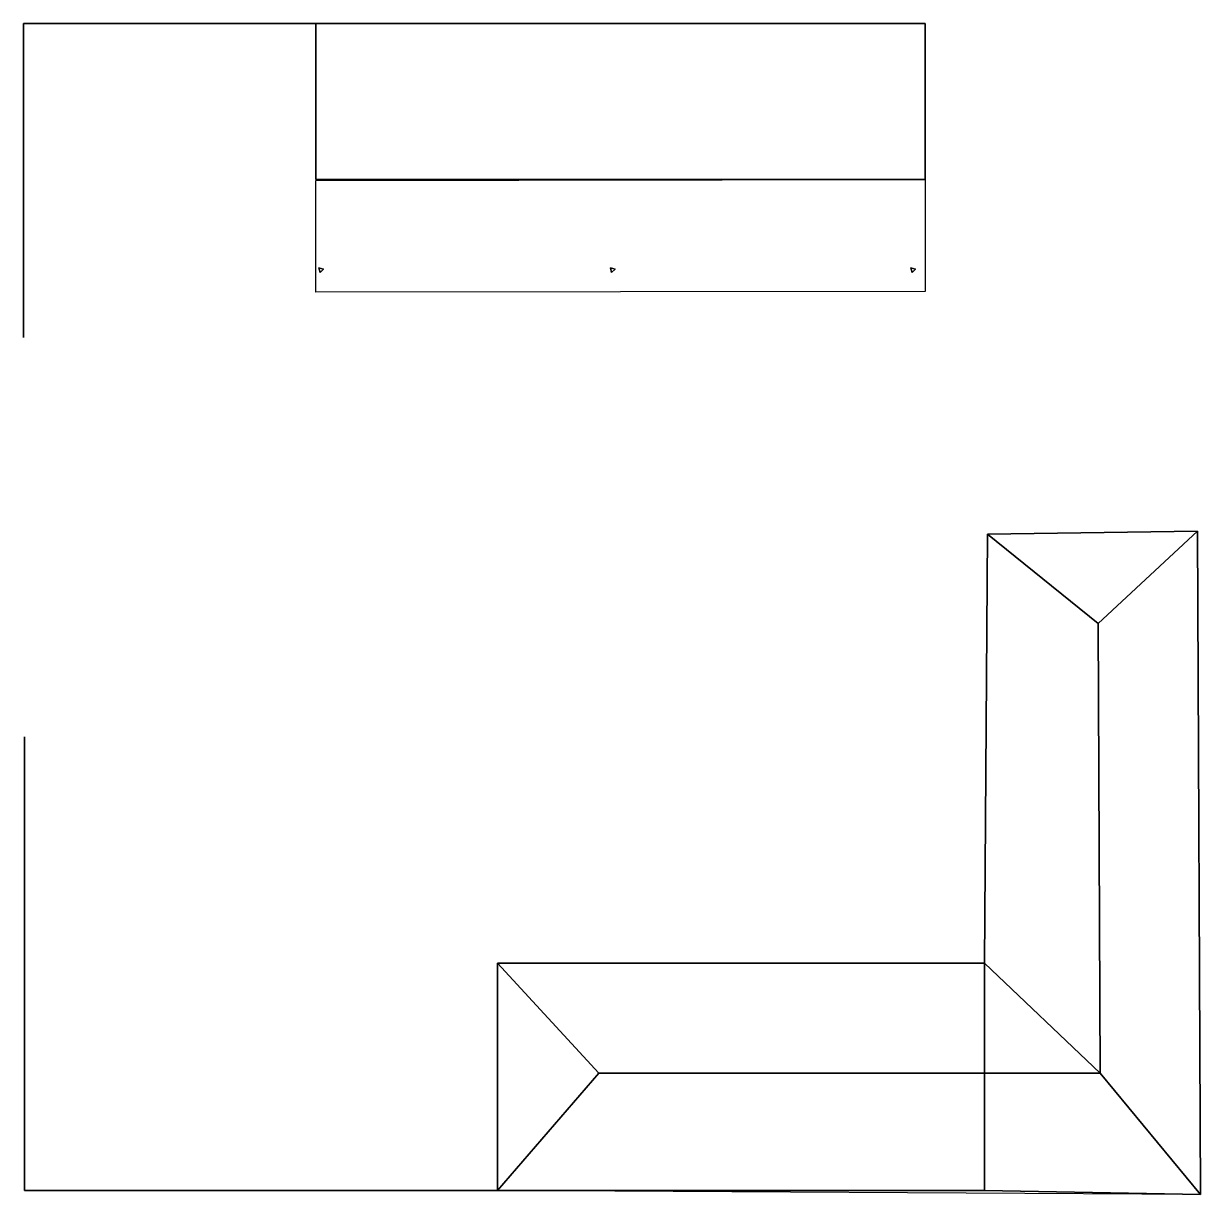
# Model space of a CAD drawing. Header units: metres. Extents: x -200 to 185, y -159 to 224.
import ezdxf

# ---------------------------------------------------------------- set-up
doc = ezdxf.new("R2010")
doc.units = ezdxf.units.M

msp = doc.modelspace()

# ---------------------------------------------------------------- linework, layer by layer
at = {"layer": 'Grange', "color": 6}
for points in [[(-104.588783, 172.548615, 65.266129), (-104.588783, 172.548615, 1.429802), (-104.588783, 223.562622, 1.429802), (-104.588783, 223.562622, 72.425339)], [(-104.588783, 223.562622, 72.425339), (-104.588783, 223.562622, 1.429802), (94.576027, 223.562622, 1.429802), (94.576027, 223.562622, 72.425339)], [(94.576027, 172.548615, 65.266129), (-104.588783, 172.548615, 65.266129), (-104.588783, 223.562622, 72.425339), (94.576027, 223.562622, 72.425339)], [(94.576027, 223.562622, 1.429802), (-104.588783, 223.562622, 1.429802), (-104.588783, 172.548615, 1.429802), (94.576027, 172.548615, 1.429802)], [(94.576027, 223.562622, 72.425339), (94.576027, 223.562622, 1.429802), (94.576027, 172.548615, 1.429802), (94.576027, 172.548615, 65.266129)], [(94.576027, 172.548615, 65.266129), (94.576027, 172.548615, 1.429802), (-104.588783, 172.548615, 1.429802), (-104.588783, 172.548615, 65.266129)]]:
    msp.add_3dface(points, dxfattribs=at)
at = {"layer": 'GrangeToit', "color": 5}
msp.add_3dface([(94.576027, 172.548615, 65.266129), (94.576035, 136.006821, 58.653797), (-104.588783, 135.758224, 57.908047), (-104.588783, 172.300018, 64.520378)], dxfattribs=at)
at = {"layer": 'Hab1', "color": 4}
for points in [[(114.910393, 56.713245, 1.429802), (183.519485, 57.707577, 1.429802), (183.519485, 57.731239, 69.017265), (114.910393, 56.736904, 69.017265)], [(183.519485, 57.707577, 1.429802), (184.513809, -159.057373, 1.429802), (184.513809, -159.033722, 69.017265), (183.519485, 57.731239, 69.017265)], [(113.916046, -83.487946, 1.429802), (114.910393, 56.713245, 1.429802), (114.910393, 56.736904, 69.017265), (113.916046, -83.464287, 69.017265)], [(184.513809, -159.057373, 1.429802), (113.916046, -157.814453, 1.429802), (113.916046, -157.790802, 69.017265), (184.513809, -159.033722, 69.017265)]]:
    msp.add_3dface(points, dxfattribs=at)
at = {"layer": 'Hab2', "color": 7}
for points in [[(-45.177502, -157.790802, 1.429802), (-45.177502, -83.487946, 1.429802), (-45.177502, -83.487946, 69.017265), (-45.177502, -157.790802, 69.017265)], [(-45.177502, -83.487946, 1.429802), (113.916046, -83.487946, 1.429802), (113.916046, -83.487946, 69.017265), (-45.177502, -83.487946, 69.017265)], [(113.916046, -83.487946, 1.429802), (113.916046, -157.790802, 1.429802), (113.916046, -157.790802, 69.017265), (113.916046, -83.487946, 69.017265)], [(-45.177502, -157.790802, 1.429802), (-45.177502, -157.790802, 69.017265), (113.916046, -157.790802, 69.017265), (113.916046, -157.790802, 1.429802)]]:
    msp.add_3dface(points, dxfattribs=at)
at = {"layer": 'Mur1', "color": 10}
msp.add_3dface([(-45.177502, -157.790802, 1.429802), (-199.775543, -157.790787, 1.429802), (-199.775543, -157.790787, 32.598709), (-45.177502, -157.790802, 32.598709)], dxfattribs=at)
at = {"layer": 'Mur2', "color": 11}
msp.add_3dface([(-199.775543, -157.790787, 1.429802), (-199.775543, -9.506792, 1.429802), (-199.775543, -9.506792, 32.598709), (-199.775543, -157.790787, 32.598709)], dxfattribs=at)
at = {"layer": 'Mur3', "color": 13}
msp.add_3dface([(-200.123367, 223.562622, 1.429802), (-104.588783, 223.562622, 1.429802), (-104.588783, 223.562622, 32.598709), (-200.123367, 223.562622, 32.598709)], dxfattribs=at)
at = {"layer": 'Mur4', "color": 12}
msp.add_3dface([(-200.123367, 120.975433, 1.429802), (-200.123367, 223.562622, 1.429802), (-200.123367, 223.562622, 32.598709), (-200.123367, 120.975433, 32.598709)], dxfattribs=at)
at = {"layer": 'Poteau1', "color": 3}
for points in [[(89.903084, 143.762619, 3.020739), (91.432281, 143.352875, 3.020739), (91.432281, 143.352875, 61.239044), (89.903084, 143.762619, 61.239044)], [(90.312828, 142.233429, 3.020739), (89.903084, 143.762619, 3.020739), (89.903084, 143.762619, 61.239044), (90.312828, 142.233429, 61.239044)], [(91.432281, 143.352875, 3.020739), (90.312828, 142.233429, 3.020739), (90.312828, 142.233429, 61.239044), (91.432281, 143.352875, 61.239044)]]:
    msp.add_3dface(points, dxfattribs=at)
at = {"layer": 'Poteau2', "color": 1}
for points in [[(-8.337185, 143.762619, -0.36), (-6.807988, 143.352875, -0.36), (-6.807988, 143.352875, 57.858303), (-8.337185, 143.762619, 57.858303)], [(-7.927442, 142.233429, -0.36), (-8.337185, 143.762619, -0.36), (-8.337185, 143.762619, 57.858303), (-7.927442, 142.233429, 57.858303)], [(-6.807988, 143.352875, -0.36), (-7.927442, 142.233429, -0.36), (-7.927442, 142.233429, 57.858303), (-6.807988, 143.352875, 57.858303)]]:
    msp.add_3dface(points, dxfattribs=at)
at = {"layer": 'Poteau3', "color": 2}
for points in [[(-103.594452, 143.762619, 1.429802), (-102.065262, 143.352875, 1.429802), (-102.065262, 143.352875, 59.648098), (-103.594452, 143.762619, 59.648098)], [(-103.184708, 142.233429, 1.429802), (-103.594452, 143.762619, 1.429802), (-103.594452, 143.762619, 59.648098), (-103.184708, 142.233429, 59.648098)], [(-102.065262, 143.352875, 1.429802), (-103.184708, 142.233429, 1.429802), (-103.184708, 142.233429, 59.648098), (-102.065262, 143.352875, 59.648098)]]:
    msp.add_3dface(points, dxfattribs=at)
at = {"layer": 'Toi2', "color": 9}
for points in [[(113.916046, -83.464287, 69.017265), (151.750504, -119.409477, 108.790657), (-12.066156, -119.459198, 108.790657), (-45.177502, -83.487946, 69.017265)], [(-45.177502, -83.487946, 69.017265), (-12.066156, -119.459198, 108.790657), (-45.177502, -157.790802, 69.017265)], [(-45.177502, -157.790802, 69.017265), (-12.066156, -119.459198, 108.790657), (151.750504, -119.409477, 108.790657), (184.513809, -159.033722, 69.017265)]]:
    msp.add_3dface(points, dxfattribs=at)
at = {"layer": 'Toit1', "color": 8}
for points in [[(114.910393, 56.736904, 69.017265), (183.519485, 57.731239, 69.017265), (151.054474, 27.503468, 108.790657)], [(183.519485, 57.731239, 69.017265), (184.513809, -159.033722, 69.017265), (151.750504, -119.409477, 108.790657), (151.054474, 27.503468, 108.790657)], [(114.910393, 56.736904, 69.017265), (151.054474, 27.503468, 108.790657), (151.750504, -119.409477, 108.790657), (113.916046, -83.464287, 69.017265)]]:
    msp.add_3dface(points, dxfattribs=at)

doc.saveas('drawing.dxf')
